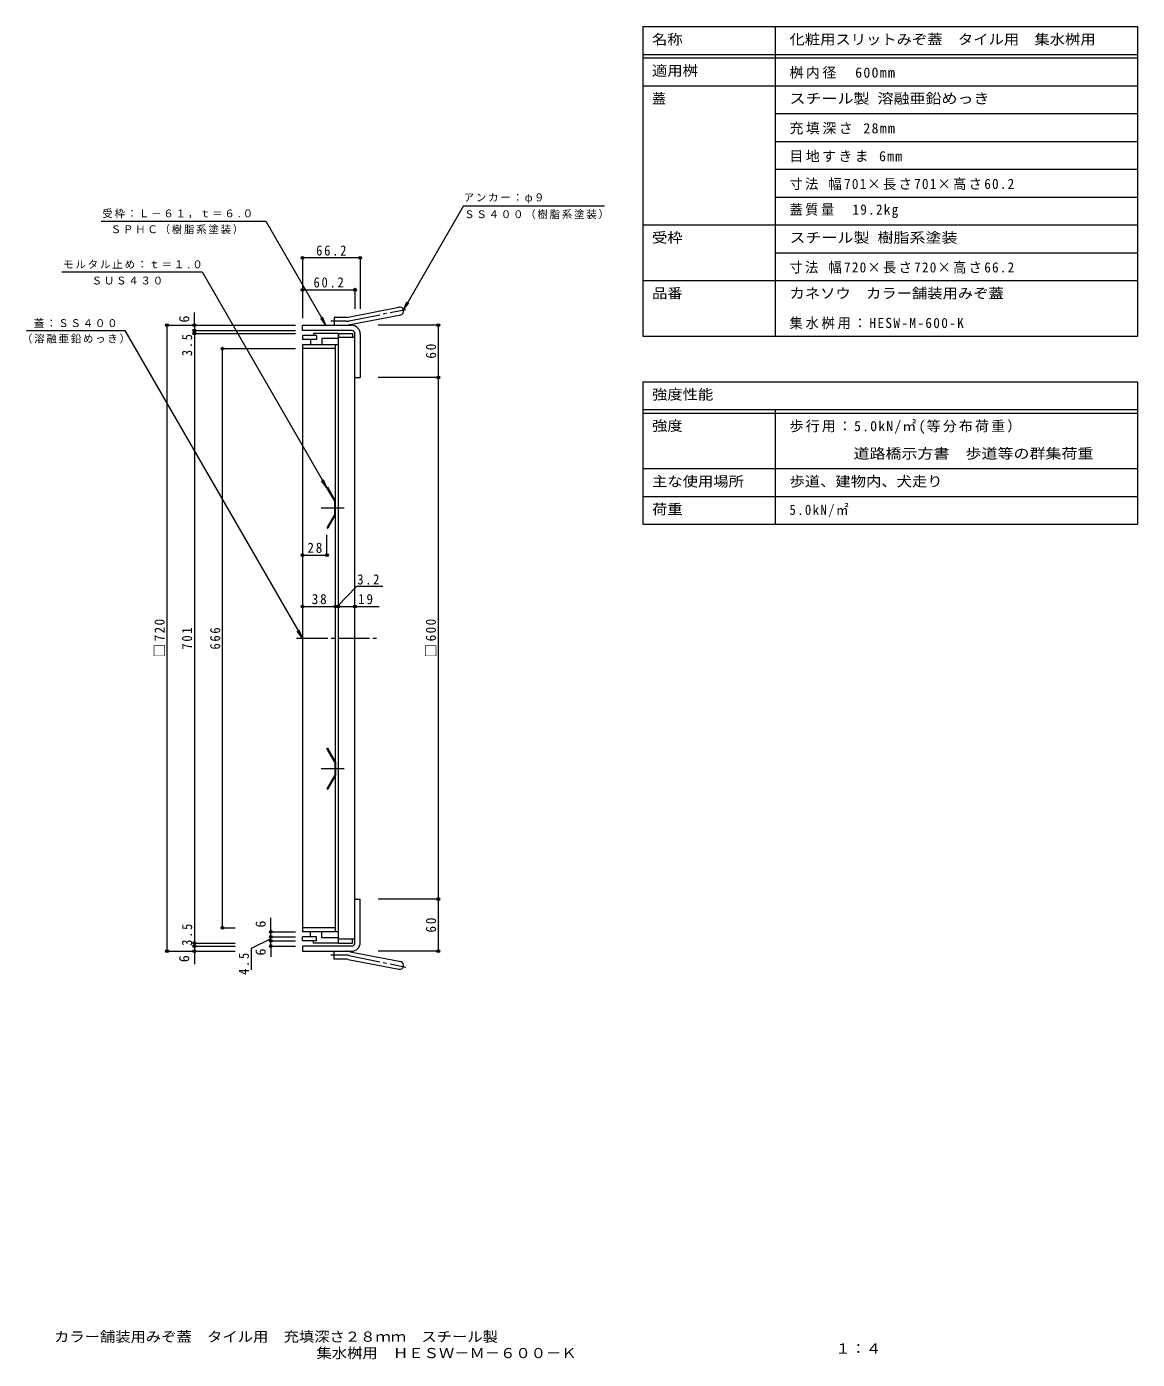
# Model space of a CAD drawing. Units: millimetres at full size, sheet at 1:4; some dimension numbers follow another scale. Extents: x -1009 to 1100, y -778 to 755.
# Drawn here: x -177 to 1100, y -778 to 755 of the extents above; entities that cross this region are included whole.
import ezdxf
from ezdxf.enums import TextEntityAlignment as Align

# ---------------------------------------------------------------- set-up
doc = ezdxf.new("R2010")
doc.units = ezdxf.units.MM
doc.header["$LTSCALE"] = 4
doc.header["$PDMODE"] = 32
doc.header["$PDSIZE"] = 3.2
doc.linetypes.add('CHAIN2', pattern=[12, 9, -1, 1, -1])
for name, color, linetype, lineweight in [('0-0_通り芯', 7, 'CHAIN2', 9), ('0-3_建具', 4, 'Continuous', 9), ('0-4_その他', 7, 'Continuous', 9), ('0-5_寸法', 7, 'Continuous', 9), ('F-5_F-5ﾚｲﾔ', 2, 'Continuous', 9), ('F-F_F-Fﾚｲﾔ', 7, 'Continuous', 9)]:
    doc.layers.add(name, color=color, linetype=linetype, lineweight=lineweight)
doc.layers.add('F-4_F-4ﾚｲﾔ', color=2, linetype='Continuous')
doc.styles.add('ＭＳ ゴシック', font='')
doc.styles.get('ＭＳ ゴシック').set_extended_font_data('MS Gothic')

msp = doc.modelspace()

# ---------------------------------------------------------------- linework, layer by layer
at = {"layer": '0-0_通り芯'}
for p, q in [((161.326, 201.368), (187.818, 201.368)), ((132.943, 51.368), (225.329, 51.368)), ((161.326, -98.632), (187.818, -98.632))]:
    msp.add_line(p, q, dxfattribs=at)
at = {"layer": '0-3_建具'}
for p, q in [((192.367, 420.675), (250.558, 431.968)), ((190.038, 420.368), (176.222, 420.368)), ((176.222, 420.368), (176.222, 411.368)), ((194.696, 411.981), (252.887, 423.275)), ((140.022, 405.368), (140.022, 411.368)), ((140.022, 411.368), (196.222, 411.368)), ((196.222, 405.368), (140.022, 405.368)), ((200.222, 351.368), (200.222, 401.368)), ((206.222, 401.368), (206.222, 351.368)), ((200.222, 351.368), (206.222, 351.368)), ((200.222, -298.632), (200.222, -248.632)), ((200.222, -248.632), (206.222, -248.632)), ((206.222, -298.632), (206.222, -248.632)), ((140.022, -302.632), (140.022, -308.632)), ((196.222, -302.632), (140.022, -302.632)), ((140.022, -308.632), (196.222, -308.632)), ((176.222, -317.632), (176.222, -308.632)), ((190.038, -317.632), (176.222, -317.632)), ((192.367, -317.939), (250.558, -329.233)), ((194.696, -309.246), (252.887, -320.539))]:
    msp.add_line(p, q, dxfattribs=at)
at = {"layer": '0-3_建具', "linetype": 'CHAIN2'}
for p, q in [((193.532, 416.328), (258.698, 429.491)), ((190.037, 415.868), (172.418, 415.868)), ((190.037, -313.132), (172.418, -313.132)), ((193.532, -313.592), (258.698, -326.755))]:
    msp.add_line(p, q, dxfattribs=at)
at = {"layer": '0-3_建具'}
for centre, radius, start, end in [((251.722, 427.621), 4.5, 285.00014, 104.99991), ((190.038, 429.368), 9, 270, 285.00002), ((190.037, 429.368), 18, 270, 284.99995), ((196.222, 401.368), 10, 0, 90), ((196.222, 401.368), 4, 0, 90), ((196.222, -298.632), 4, 270, 0), ((196.222, -298.632), 10, 270, 0), ((190.037, -326.633), 18, 75.00005, 90), ((190.038, -326.633), 9, 74.99998, 90), ((251.722, -324.886), 4.5, 255.00009, 74.99986)]:
    msp.add_arc(centre, radius, start, end, dxfattribs=at)
at = {"layer": '0-3_建具', "linetype": 'CHAIN2'}
for centre, start, end in [((190.037, 429.368), 270, 284.99995), ((190.037, -326.633), 75.00005, 90)]:
    msp.add_arc(centre, 13.5, start, end, dxfattribs=at)
at = {"layer": '0-4_その他'}
for p, q in [((140.022, 490.022), (140.022, 419.368)), ((206.222, 488.822), (140.022, 488.822)), ((206.222, 490.022), (206.222, 430.309)), ((140.022, 452.164), (200.222, 452.164)), ((200.222, 453.364), (200.222, 430.309)), ((15.551, 411.368), (15.551, 425.831)), ((-17.165, 411.368), (132.022, 411.368)), ((-15.965, 411.368), (-15.965, -308.632)), ((14.351, 405.368), (132.022, 405.368)), ((14.351, 401.868), (132.022, 401.868)), ((15.551, 411.368), (15.551, 405.368)), ((15.551, 405.368), (15.551, 401.868)), ((15.551, 401.868), (15.551, -299.133)), ((297.223, 411.368), (226.955, 411.368)), ((296.023, 411.368), (296.023, 351.368)), ((46.638, 384.368), (132.022, 384.368)), ((47.838, -281.632), (47.838, 384.368)), ((297.223, 351.368), (226.955, 351.368)), ((296.023, 351.368), (296.023, -248.632)), ((168.022, 145.781), (168.022, 170.279)), ((140.022, 146.981), (168.022, 146.981)), ((140.022, 87.955), (178.022, 87.955)), ((178.022, 87.955), (181.222, 87.955)), ((181.222, 87.955), (200.222, 87.955)), ((200.222, 87.955), (228.18, 87.955)), ((297.223, -248.632), (226.955, -248.632)), ((296.023, -248.632), (296.023, -308.632)), ((103.465, -286.132), (103.465, -270.176)), ((46.638, -281.632), (62.314, -281.632)), ((102.265, -286.132), (132.022, -286.132)), ((103.465, -292.133), (103.465, -286.132)), ((14.351, -299.133), (62.314, -299.133)), ((14.351, -302.632), (62.314, -302.632)), ((15.551, -299.133), (15.551, -302.632)), ((15.551, -302.632), (15.551, -308.632)), ((102.265, -292.133), (132.022, -292.133)), ((102.265, -296.633), (132.022, -296.633)), ((102.265, -302.632), (132.022, -302.632)), ((103.465, -296.633), (103.465, -292.133)), ((103.465, -302.632), (103.465, -296.633)), ((103.465, -302.632), (103.465, -315.002)), ((-17.165, -308.632), (62.314, -308.632)), ((15.551, -308.632), (15.551, -323.294)), ((297.223, -308.632), (226.955, -308.632))]:
    msp.add_line(p, q, dxfattribs=at)
for points in [[(179.622, 87.955), (202.287, 111.051), (232.134, 111.051)], [(103.465, -294.383), (80.858, -305.344), (80.858, -330.069)]]:
    msp.add_lwpolyline(points, dxfattribs=at)
for p in [(140.022, 488.822), (206.222, 488.822), (140.022, 452.164), (200.222, 452.164), (-15.965, 411.368), (15.551, 411.368), (15.551, 405.368), (15.551, 401.868), (296.023, 411.368), (47.838, 384.368), (296.023, 351.368), (140.022, 146.981), (168.022, 146.981), (140.022, 87.955), (178.022, 87.955), (181.222, 87.955), (200.222, 87.955), (296.023, -248.632), (47.838, -281.632), (103.465, -286.132), (103.465, -292.133), (15.551, -299.133), (15.551, -302.632), (103.465, -296.633), (103.465, -302.632), (-15.965, -308.632), (15.551, -308.632), (296.023, -308.632)]:
    msp.add_point(p, dxfattribs=at)
at = {"layer": '0-5_寸法'}
for p, q in [((325.009, 548.439), (487.19, 548.439)), ((-91.527, 530.857), (97.897, 530.857)), ((-136.814, 472.759), (24.665, 472.759)), ((24.665, 472.759), (168.022, 224.456)), ((256.022, 428.95), (262.109, 436.884)), ((166.884, 411.368), (163.057, 420.607)), ((-177.276, 405.226), (-64.278, 405.226)), ((-64.278, 405.226), (140.022, 51.368)), ((140.022, 399.368), (140.022, 394.868)), ((156.022, 399.368), (140.022, 399.368)), ((156.022, 399.368), (156.022, 394.868)), ((181.222, 401.868), (181.222, 397.368)), ((156.022, 394.868), (140.022, 394.868)), ((140.022, 388.868), (140.022, -286.132)), ((181.222, 388.868), (140.022, 388.868)), ((178.022, 384.368), (140.022, 384.368)), ((149.022, 394.868), (149.022, 388.868)), ((162.222, 395.868), (162.222, 388.868)), ((181.222, 395.868), (162.222, 395.868)), ((178.022, -286.132), (178.022, 388.868)), ((168.022, 224.456), (161.935, 232.39)), ((168.022, 224.456), (164.196, 233.695)), ((140.022, 51.368), (133.935, 59.301)), ((140.022, 51.368), (136.195, 60.607)), ((178.022, -281.632), (140.022, -281.632)), ((181.222, -286.132), (140.022, -286.132)), ((149.022, -292.133), (149.022, -286.132)), ((162.222, -293.132), (162.222, -286.132)), ((140.022, -296.633), (140.022, -292.133)), ((156.022, -292.133), (140.022, -292.133)), ((156.022, -296.633), (140.022, -296.633)), ((156.022, -296.633), (156.022, -292.133)), ((181.222, -293.132), (162.222, -293.132)), ((181.222, -299.133), (181.222, -294.633))]:
    msp.add_line(p, q, dxfattribs=at)
at = {"layer": '0-5_寸法', "color": 2}
for p, q in [((181.222, -299.133), (181.222, 401.868)), ((181.222, 401.868), (197.222, 401.868)), ((197.222, 401.868), (197.222, 397.368)), ((200.222, 397.368), (181.222, 397.368)), ((200.222, -294.632), (200.222, 397.368)), ((200.222, -294.632), (181.222, -294.632)), ((181.222, -299.133), (197.222, -299.133)), ((197.222, -299.133), (197.222, -294.632))]:
    msp.add_line(p, q, dxfattribs=at)
at = {"layer": '0-5_寸法', "color": 3}
for p, q in [((168.022, 224.456), (168.888, 224.956)), ((177.022, 208.868), (168.022, 224.456)), ((178.022, 209.136), (168.888, 224.956)), ((177.022, 193.868), (177.022, 208.868)), ((178.022, 193.6), (178.022, 209.136)), ((178.022, 193.6), (168.888, 177.779)), ((178.022, -90.864), (168.888, -75.044)), ((177.022, -91.132), (177.022, -106.132)), ((178.022, -90.864), (178.022, -106.4)), ((177.022, -106.132), (168.022, -121.721)), ((178.022, -106.4), (168.888, -122.221)), ((168.022, -121.721), (168.888, -122.221))]:
    msp.add_line(p, q, dxfattribs=at)
at = {"layer": '0-5_寸法'}
for points in [[(325.009, 548.439), (256.022, 428.95), (259.849, 438.189)], [(97.897, 530.857), (166.884, 411.368), (160.796, 419.302)], [(181.222, 401.868), (152.522, 401.868), (152.522, 399.368)], [(181.222, -299.133), (152.522, -299.133), (152.522, -296.633)]]:
    msp.add_lwpolyline(points, dxfattribs=at)
at = {"layer": '0-5_寸法', "color": 3}
for points in [[(177.022, 193.868), (168.022, 178.279), (168.888, 177.779)], [(177.022, -91.132), (168.022, -75.544), (168.888, -75.044)]]:
    msp.add_lwpolyline(points, dxfattribs=at)
at = {"layer": 'F-5_F-5ﾚｲﾔ', "color": 7}
msp.add_line((531.151, 246.366), (1099.838, 246.366), dxfattribs=at)
at = {"layer": 'F-F_F-Fﾚｲﾔ'}
for p, q in [((531.151, 754.686), (531.151, 398.686)), ((531.151, 754.686), (1099.838, 754.686)), ((683.347, 754.686), (683.347, 398.686)), ((1099.838, 754.686), (1099.838, 398.686)), ((531.151, 722.686), (1099.838, 722.686)), ((531.151, 718.686), (1099.838, 718.686)), ((531.151, 686.686), (1099.838, 686.686)), ((683.347, 654.686), (1099.838, 654.686)), ((683.347, 622.686), (1099.838, 622.686)), ((683.347, 590.686), (1099.838, 590.686)), ((683.347, 558.686), (1099.838, 558.686)), ((531.151, 526.686), (1099.838, 526.686)), ((683.347, 494.686), (1099.838, 494.686)), ((531.151, 462.686), (1099.838, 462.686)), ((531.151, 398.686), (1099.838, 398.686)), ((531.151, 346.366), (531.151, 182.366)), ((531.151, 346.366), (1099.838, 346.366)), ((1099.838, 346.366), (1099.838, 182.366)), ((531.151, 314.366), (1099.838, 314.366)), ((531.151, 310.366), (1099.838, 310.366)), ((683.347, 314.366), (683.347, 182.366)), ((531.151, 246.366), (1099.838, 246.366)), ((531.151, 214.366), (1099.838, 214.366)), ((531.151, 182.366), (1099.838, 182.366))]:
    msp.add_line(p, q, dxfattribs=at)

# ---------------------------------------------------------------- texts
at = {"layer": '0-4_その他', "color": 2, "style": 'ＭＳ ゴシック'}
for p in [(13.151, 414.414), (101.065, -281.417), (101.065, -313.507), (13.151, -321.201)]:
    msp.add_text('6', height=11.73, rotation=90, dxfattribs=at).set_placement(p, align=Align.BOTTOM_LEFT)
at = {"layer": '0-4_その他', "color": 2, "char_height": 11.73, "attachment_point": 7, "style": 'ＭＳ ゴシック'}
for s, insert in [('\\T1.28;\\W0.9;66.2', (155.622, 491.222)), ('\\T1.28;\\W0.9;60.2', (152.622, 454.564)), ('\\T1.27;\\W0.95;28', (145.522, 149.381)), ('\\T1.27;\\W0.9;3.2', (202.886, 112.994)), ('\\T1.27;\\W0.95;38', (150.522, 90.355)), ('\\T1.27;\\W0.95;19', (203.785, 90.355))]:
    msp.add_mtext(s, dxfattribs=dict(at, insert=insert))
at = {"layer": '0-4_その他', "color": 2, "char_height": 11.73, "attachment_point": 7, "rotation": 90, "style": 'ＭＳ ゴシック'}
for s, insert in [('\\T1.27;\\W0.9;3.5', (13.151, 375.743)), ('\\T1.27;\\W0.95;60', (293.623, 372.868)), ('\\T1.21;\\W0.95;□720', (-18.365, 29.368)), ('\\T1.27;\\W0.9;701', (13.151, 38.368)), ('\\T1.27;\\W0.9;666', (45.438, 38.368)), ('\\T1.21;\\W0.95;□600', (293.623, 29.368)), ('\\T1.27;\\W0.95;60', (293.623, -287.132)), ('\\T1.27;\\W0.9;3.5', (13.151, -302.385)), ('\\T1.27;\\W0.9;4.5', (78.386, -335.828))]:
    msp.add_mtext(s, dxfattribs=dict(at, insert=insert))
at = {"layer": '0-5_寸法', "char_height": 8.798, "attachment_point": 7, "style": 'ＭＳ ゴシック'}
for s, insert in [('\\T1.17;アンカー：φ９', (325.218, 551.432)), ('\\T1.17;受枠：Ｌ－６１，ｔ＝６.０', (-90.315, 534.082)), ('\\T1.17;ＳＳ４００（樹脂系塗装）', (325.807, 533.29)), ('\\T1.17;ＳＰＨＣ（樹脂系塗装）', (-80.612, 515.99)), ('\\T1.18;モルタル止め：ｔ＝１.０', (-135.418, 476.349)), ('\\T1.17;ＳＵＳ４３０', (-102.507, 458.027)), ('\\T1.17;蓋：ＳＳ４００', (-169.003, 408.692)), ('\\T1.17;（溶融亜鉛めっき）', (-182.706, 390.243))]:
    msp.add_mtext(s, dxfattribs=dict(at, insert=insert))
at = {"layer": 'F-4_F-4ﾚｲﾔ', "style": 'ＭＳ ゴシック', "width": 1.1}
for s, p in [('カラー舗装用みぞ蓋\u3000タイル用\u3000充填深さ２８ｍｍ\u3000スチール製', (-145.808, -761.267)), ('集水桝用\u3000ＨＥＳＷ－Ｍ－６００－Ｋ', (155.959, -780.096))]:
    msp.add_text(s, height=11.73, dxfattribs=at).set_placement(p, align=Align.BOTTOM_LEFT)
at = {"layer": 'F-5_F-5ﾚｲﾔ', "style": 'ＭＳ ゴシック'}
for s, width, p in [('化粧用スリットみぞ蓋\u3000タイル用\u3000集水桝用', 1.1, (699.881, 730.686)), ('スチール製 溶融亜鉛めっき', 1.15, (699.881, 662.686)), ('１：４', 1.1, (752.622, -774.921))]:
    msp.add_text(s, height=11.73, dxfattribs=dict(at, width=width)).set_placement(p, align=Align.BOTTOM_LEFT)
at = {"layer": 'F-5_F-5ﾚｲﾔ', "char_height": 11.73, "attachment_point": 7, "style": 'ＭＳ ゴシック'}
for s, insert in [('\\T1.18;桝内径\u3000600mm', (699.881, 694.686)), ('\\T1.18;充填深さ\\~28mm', (699.881, 630.686)), ('\\T1.17;目地すきま\\~6mm', (699.881, 598.686))]:
    msp.add_mtext(s, dxfattribs=dict(at, insert=insert))
at = {"layer": 'F-F_F-Fﾚｲﾔ', "color": 2, "style": 'ＭＳ ゴシック'}
for s, width, p in [('名称', 1.1, (541.798, 730.686)), ('適用桝', 1.1, (541.798, 694.686)), ('受枠', 1.1, (541.798, 502.686)), ('スチール製 樹脂系塗装', 1.15, (699.881, 502.686)), ('品番', 1.1, (541.798, 438.686)), ('カネソウ\u3000カラー舗装用みぞ蓋', 1.1, (699.881, 438.686)), ('強度性能', 1.1, (541.798, 322.366)), ('強度', 1.1, (541.798, 286.366)), ('\u3000 \u3000 \u3000道路橋示方書\u3000歩道等の群集荷重', 1.15, (699.881, 254.366)), ('主な使用場所', 1.1, (541.798, 222.366)), ('歩道、建物内、犬走り', 1.1, (699.881, 222.366)), ('荷重', 1.1, (541.798, 190.366))]:
    msp.add_text(s, height=11.73, dxfattribs=dict(at, width=width)).set_placement(p, align=Align.BOTTOM_LEFT)
msp.add_text('蓋', height=11.73, dxfattribs=at).set_placement((541.798, 662.686), align=Align.BOTTOM_LEFT)
at = {"layer": 'F-F_F-Fﾚｲﾔ', "color": 2, "char_height": 11.73, "attachment_point": 7, "style": 'ＭＳ ゴシック'}
for s, insert in [('\\T1.18;\\W0.95;寸法\\~幅701×長さ701×高さ60.2', (699.881, 566.686)), ('\\T1.19;\\W0.95;蓋質量\u300019.2kg', (699.881, 534.686)), ('\\T1.18;\\W0.95;寸法\\~幅720×長さ720×高さ66.2', (699.881, 470.686)), ('\\T1.21;\\W0.95;集水桝用：HESW-M-600-K', (699.881, 406.686)), ('\\T1.16;歩行用：5.0kN/㎡(等分布荷重）', (699.881, 286.366)), ('\\T1.24;\\W0.9;5.0kN/㎡', (699.881, 190.366))]:
    msp.add_mtext(s, dxfattribs=dict(at, insert=insert))

doc.saveas('drawing.dxf')
